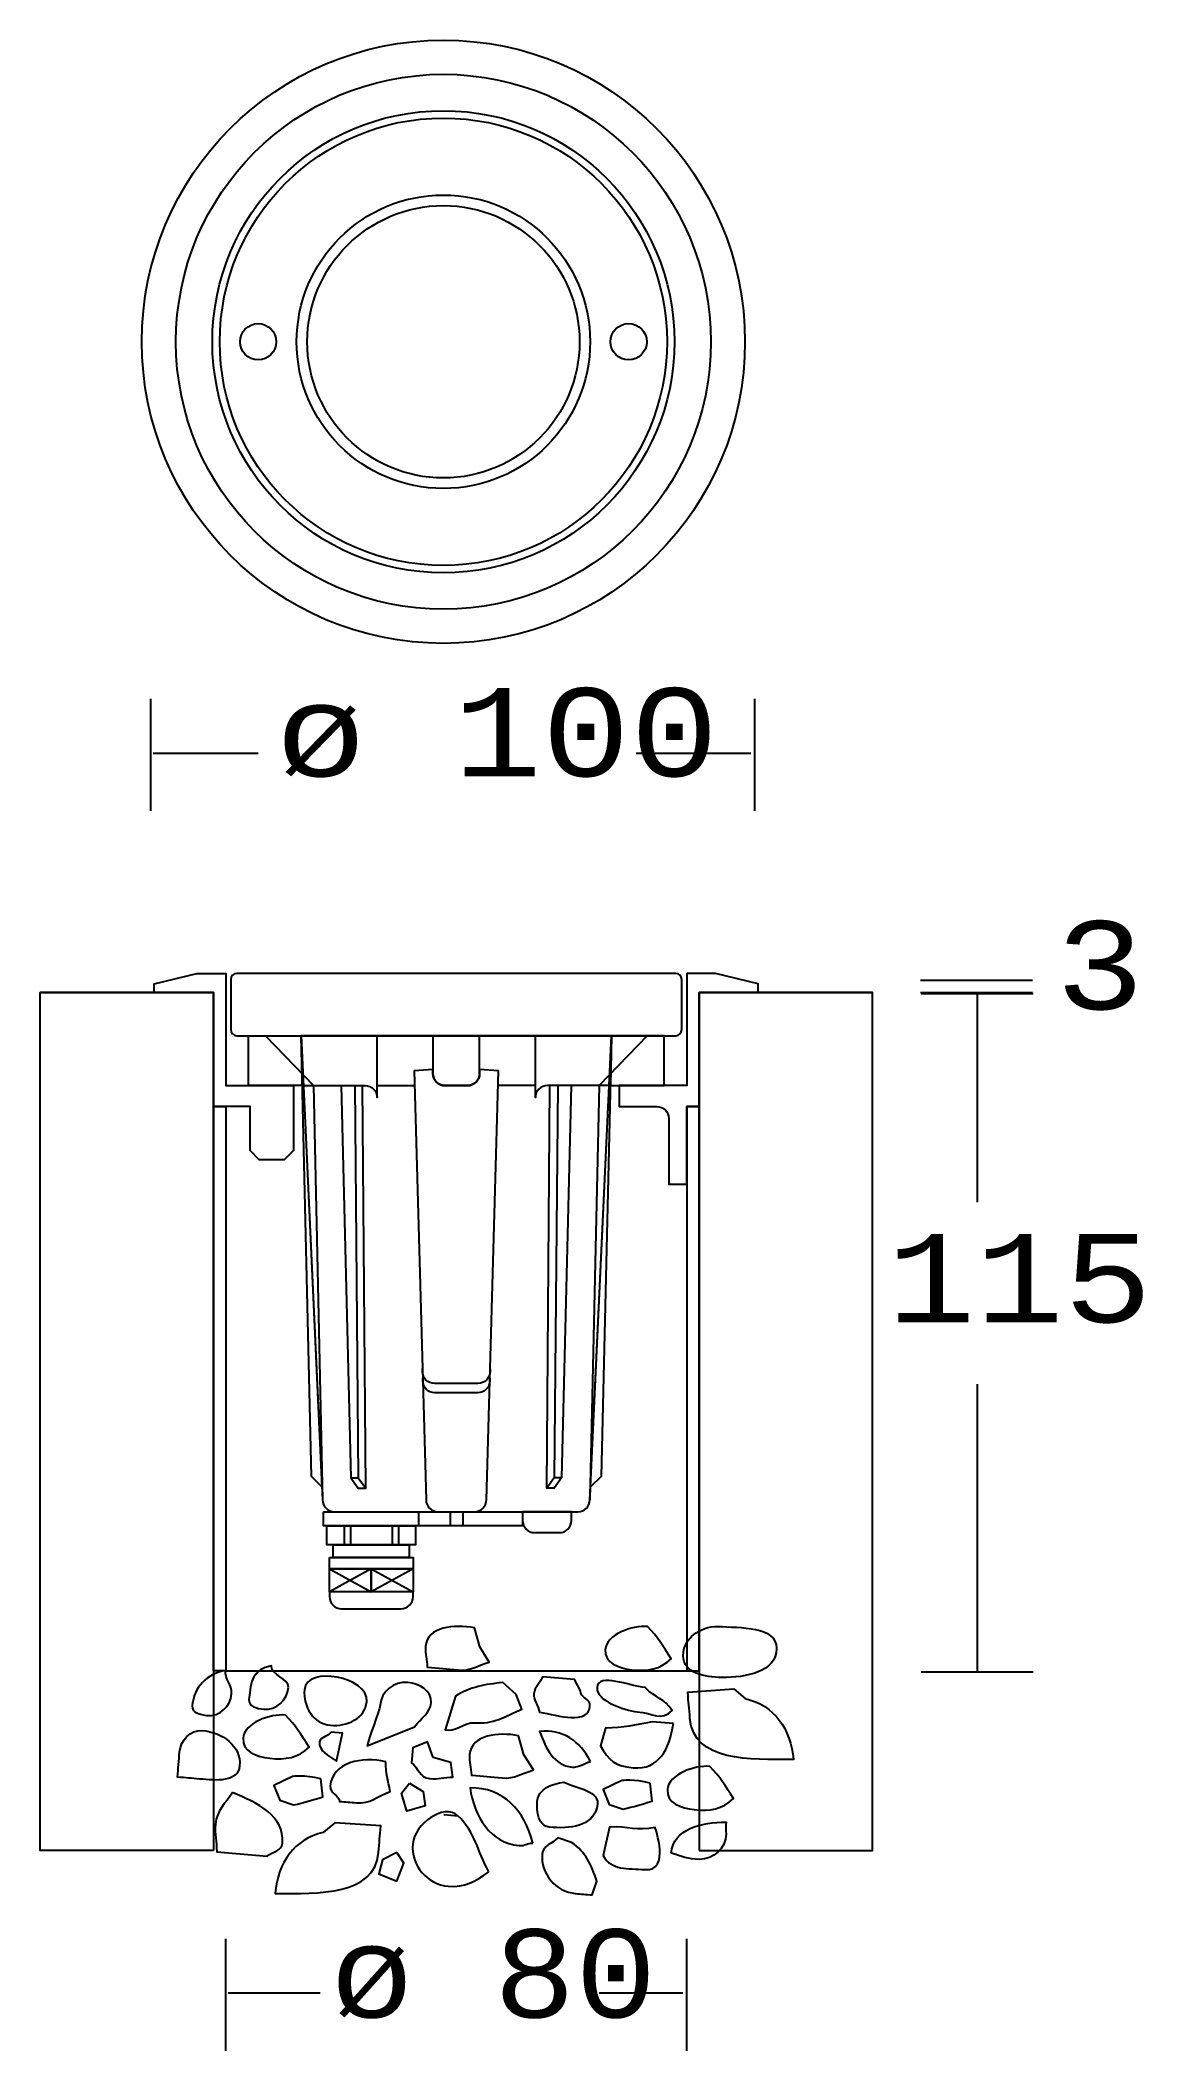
# Model space of a CAD drawing. Extents: x 57 to 151, y 52 to 222.
import ezdxf

# ---------------------------------------------------------------- set-up
doc = ezdxf.new("R2010")
doc.units = 0
doc.layers.add('LIVELLO_1', color=160, linetype='Continuous')
doc.styles.add('STD', font='txt')

# ---------------------------------------------------------------- blocks, each defined once
blk = doc.blocks.new('AI9-BLK3')
at = {"layer": 'LIVELLO_1', "color": 7}
for points in [[(-20.563603, -36.401912), (-35.278295, -36.401912), (-35.278295, 36.451177), (-20.563603, 36.451177)], [(20.670917, -36.401912), (35.385954, -36.401912), (35.385954, 36.451177), (20.670917, 36.451177)]]:
    blk.add_lwpolyline(points, close=True, dxfattribs=at)
blk = doc.blocks.new('AI9-BLK2')
at = {"layer": 'LIVELLO_1', "color": 7}
blk.add_line((-3.53, -4.58), (-2.33, -4.68), dxfattribs=at)
for points in [[(-6.45, -1.9), (-5.3, -2.61), (-5.11, -3.83), (-6.66, -4.3), (-7.13, -2.75)], [(-7.53, -7.8), (-8.74, -8.41), (-9.04, -9.61), (-7.53, -10.22), (-6.93, -8.71)]]:
    blk.add_lwpolyline(points, close=True, dxfattribs=at)
for points, knots in [([(-0.48, 9.66), (-0.48, 9.66), (0.32, 8.37), (0.32, 8.37), (-0.69, 8.08), (-1.26, 7.61), (-2.31, 7.7), (-3.36, 7.79), (-3.89, 7.84), (-4.94, 7.93), (-4.96, 8.61), (-5.15, 9.01), (-5.09, 9.68), (-4.94, 11.41), (-2.65, 11.59), (-0.94, 11.28), (-0.94, 11.28), (-0.48, 9.66), (-0.48, 9.66)], [0, 0, 0, 0, 1, 1, 1, 2, 2, 2, 3, 3, 3, 4, 4, 4, 5, 5, 5, 6, 6, 6, 6]), ([(13.77, 11.39), (14.66, 10.48), (15.08, 9.74), (15.78, 8.66), (14.82, 7.73), (13.79, 7.6), (12.44, 7.72), (11.35, 7.82), (10.07, 8.33), (10.17, 9.42), (10.28, 10.73), (12.46, 11.51), (13.77, 11.39)], [0, 0, 0, 0, 1, 1, 1, 2, 2, 2, 3, 3, 3, 4, 4, 4, 4]), ([(19.72, 11.4), (18.23, 11.4), (16.79, 10.4), (16.79, 8.9), (16.79, 7.46), (18.63, 7.06), (20.08, 7.06), (22.09, 7.06), (24.72, 7.5), (24.72, 9.52), (24.72, 11.45), (21.65, 11.27), (19.72, 11.4)], [0, 0, 0, 0, 1, 1, 1, 2, 2, 2, 3, 3, 3, 4, 4, 4, 4]), ([(-21.55, 5.68), (-21.65, 4.59), (-22.56, 3.74), (-23.65, 3.84), (-24.22, 3.89), (-24.95, 4.08), (-24.9, 4.65), (-24.76, 6.27), (-23.65, 7.36), (-22.08, 7.67), (-22.15, 6.88), (-21.48, 6.47), (-21.55, 5.68)], [0, 0, 0, 0, 1, 1, 1, 2, 2, 2, 3, 3, 3, 4, 4, 4, 4]), ([(-16.73, 6.22), (-16.82, 5.12), (-17.73, 4.28), (-18.83, 4.37), (-19.39, 4.42), (-20.13, 4.62), (-20.08, 5.19), (-19.93, 6.8), (-19.74, 7.74), (-18.17, 8.05), (-18.24, 7.26), (-16.66, 7), (-16.73, 6.22)], [0, 0, 0, 0, 1, 1, 1, 2, 2, 2, 3, 3, 3, 4, 4, 4, 4]), ([(-10.08, 5.02), (-10.21, 3.58), (-11.73, 2.88), (-13.17, 3.01), (-14.61, 3.13), (-15.49, 4.58), (-15.37, 6.02), (-15.19, 8.11), (-9.9, 7.12), (-10.08, 5.02)], [0, 0, 0, 0, 1, 1, 1, 2, 2, 2, 3, 3, 3, 3]), ([(8.08, 5.94), (8.03, 5.34), (8.93, 5.26), (8.88, 4.66), (8.73, 3.01), (6.23, 3.83), (4.59, 4.13), (4.49, 4.67), (4.07, 5.08), (4.12, 5.68), (4.18, 6.28), (4.66, 6.62), (4.85, 7.13), (4.85, 7.13), (7.56, 6.89), (7.56, 6.89), (7.56, 6.89), (8.08, 5.94), (8.08, 5.94)], [0, 0, 0, 0, 1, 1, 1, 2, 2, 2, 3, 3, 3, 4, 4, 4, 5, 5, 5, 6, 6, 6, 6]), ([(13.56, 6.2), (14.45, 5.29), (15.17, 5.32), (15.86, 4.25), (14.9, 3.32), (14.24, 4.04), (12.88, 4.16), (11.79, 4.26), (9.38, 5.11), (9.48, 6.2), (9.59, 7.51), (12.25, 6.32), (13.56, 6.2)], [0, 0, 0, 0, 1, 1, 1, 2, 2, 2, 3, 3, 3, 4, 4, 4, 4]), ([(-4.61, 4.94), (-4.7, 3.97), (-5.48, 3.66), (-6.01, 2.87), (-6.01, 2.87), (-10.03, 1.27), (-10.03, 1.27), (-9.98, 1.87), (-9, 4.11), (-8.95, 4.72), (-8.84, 5.92), (-7.79, 6.73), (-6.59, 6.63), (-5.61, 6.54), (-4.53, 5.92), (-4.61, 4.94)], [0, 0, 0, 0, 1, 1, 1, 2, 2, 2, 3, 3, 3, 4, 4, 4, 5, 5, 5, 5]), ([(2.61, 5.63), (2.61, 5.63), (3.1, 4.38), (3.1, 4.38), (1.69, 3.74), (0.64, 3.08), (-0.93, 3.22), (-1.68, 3.28), (-2.77, 2.35), (-3.43, 2.63), (-3.43, 2.63), (-2.55, 5.48), (-2.55, 5.48), (-1.27, 6.27), (-0.04, 6.47), (1.49, 6.64), (1.49, 6.64), (2.61, 5.63), (2.61, 5.63)], [0, 0, 0, 0, 1, 1, 1, 2, 2, 2, 3, 3, 3, 4, 4, 4, 5, 5, 5, 6, 6, 6, 6]), ([(21.09, 6.09), (21.09, 6.09), (17.18, 5.83), (17.18, 5.83), (17.25, 4.93), (17.3, 4.48), (17.37, 3.57), (17.7, -0.1), (22.45, 0.08), (26.15, 0.11), (25.93, 2.66), (24.53, 4.73), (22.07, 5.27), (22.07, 5.27), (21.09, 6.09), (21.09, 6.09)], [0, 0, 0, 0, 1, 1, 1, 2, 2, 2, 3, 3, 3, 4, 4, 4, 5, 5, 5, 5]), ([(-16.98, 3.87), (-16.09, 2.96), (-15.67, 2.22), (-14.97, 1.14), (-15.93, 0.21), (-16.96, 0.08), (-18.31, 0.2), (-19.4, 0.3), (-20.68, 0.81), (-20.58, 1.9), (-20.47, 3.21), (-18.29, 3.99), (-16.98, 3.87)], [0, 0, 0, 0, 1, 1, 1, 2, 2, 2, 3, 3, 3, 4, 4, 4, 4]), ([(-24.05, 2.56), (-25.05, 2.64), (-25.88, 1.75), (-25.97, 0.74), (-26.04, -0.09), (-26.08, -0.57), (-26.15, -1.4), (-25.41, -1.46), (-25.01, -1.5), (-24.27, -1.56), (-22.88, -1.69), (-21, -1.85), (-20.87, -0.45), (-20.73, 1.25), (-22.34, 2.41), (-24.05, 2.56)], [0, 0, 0, 0, 1, 1, 1, 2, 2, 2, 3, 3, 3, 4, 4, 4, 5, 5, 5, 5]), ([(-13.11, 2.42), (-13.11, 2.42), (-12.14, 2.33), (-12.14, 2.33), (-12.14, 2.33), (-12.65, -0.05), (-12.65, -0.05), (-13.28, 0.46), (-14.17, 0.77), (-14.09, 1.59), (-14.05, 2.04), (-13.3, 2.05), (-13.11, 2.42)], [0, 0, 0, 0, 1, 1, 1, 2, 2, 2, 3, 3, 3, 4, 4, 4, 4]), ([(3.27, 0.49), (3.27, 0.49), (4.07, -0.79), (4.07, -0.79), (3.06, -1.08), (2.49, -1.56), (1.44, -1.47), (0.39, -1.38), (-0.14, -1.33), (-1.19, -1.24), (-1.21, -0.56), (-1.4, -0.16), (-1.34, 0.51), (-1.19, 2.24), (1.1, 2.42), (2.81, 2.12), (2.81, 2.12), (3.27, 0.49), (3.27, 0.49)], [0, 0, 0, 0, 1, 1, 1, 2, 2, 2, 3, 3, 3, 4, 4, 4, 5, 5, 5, 6, 6, 6, 6]), ([(8.91, -0.08), (8.38, -0.18), (7.96, -0.6), (7.36, -0.54), (5.79, -0.41), (5.15, 1.01), (4.6, 2.49), (6.51, 2.71), (8.08, 1.66), (8.91, -0.08)], [0, 0, 0, 0, 1, 1, 1, 2, 2, 2, 3, 3, 3, 3]), ([(15.97, 3.15), (15.63, 0.98), (14.72, -0.79), (12.54, -0.6), (11.04, -0.47), (10.47, 0), (9.76, 1.27), (9.76, 1.27), (10.19, 2.75), (10.19, 2.75), (11.78, 2.83), (12.63, 2.99), (14.17, 3.31), (14.17, 3.31), (15.97, 3.15), (15.97, 3.15)], [0, 0, 0, 0, 1, 1, 1, 2, 2, 2, 3, 3, 3, 4, 4, 4, 5, 5, 5, 5]), ([(-8.46, -0.09), (-8.47, -1.07), (-8.3, -1.69), (-8.08, -2.62), (-9.25, -3.05), (-9.76, -3.68), (-10.96, -3.58), (-11.48, -3.53), (-11.86, -3.5), (-12.38, -3.46), (-12.41, -2.92), (-13.23, -2.77), (-13.18, -2.17), (-13, -0.15), (-10.46, 0.39), (-8.46, -0.09)], [0, 0, 0, 0, 1, 1, 1, 2, 2, 2, 3, 3, 3, 4, 4, 4, 5, 5, 5, 5]), ([(-4.43, 0.27), (-4.43, 0.27), (-2.95, -0.16), (-2.95, -0.16), (-2.95, -0.16), (-2.76, -1.39), (-2.76, -1.39), (-3.52, -1.4), (-3.98, -1.59), (-4.74, -1.52), (-5.56, -1.45), (-5.72, -0.61), (-6.28, -0.18), (-6.28, -0.18), (-6.17, 1.1), (-6.17, 1.1), (-6.17, 1.1), (-4.92, 1.6), (-4.92, 1.6), (-4.92, 1.6), (-4.43, 0.27), (-4.43, 0.27)], [0, 0, 0, 0, 1, 1, 1, 2, 2, 2, 3, 3, 3, 4, 4, 4, 5, 5, 5, 6, 6, 6, 7, 7, 7, 7]), ([(-13.98, -1.55), (-13.98, -1.55), (-13.81, -3.07), (-13.81, -3.07), (-14.75, -3.37), (-15.37, -3.54), (-16.3, -3.76), (-16.3, -3.76), (-17.47, -3.36), (-17.47, -3.36), (-17.47, -3.36), (-17.97, -2.11), (-17.97, -2.11), (-17.97, -2.11), (-16.39, -1.34), (-16.39, -1.34), (-16.39, -1.34), (-15.39, -1.2), (-13.98, -1.55)], [0, 0, 0, 0, 1, 1, 1, 2, 2, 2, 3, 3, 3, 4, 4, 4, 5, 5, 5, 6, 6, 6, 6]), ([(14, -1.9), (14, -1.9), (14.16, -3.43), (14.16, -3.43), (13.23, -3.73), (12.61, -3.9), (11.69, -4.12), (11.69, -4.12), (10.51, -3.71), (10.51, -3.71), (10.51, -3.71), (10.01, -2.46), (10.01, -2.46), (10.01, -2.46), (11.59, -1.69), (11.59, -1.69), (11.59, -1.69), (12.59, -1.55), (14, -1.9)], [0, 0, 0, 0, 1, 1, 1, 2, 2, 2, 3, 3, 3, 4, 4, 4, 5, 5, 5, 6, 6, 6, 6]), ([(19.06, -0.49), (19.95, -1.4), (20.37, -2.14), (21.06, -3.22), (20.1, -4.15), (19.08, -4.28), (17.73, -4.16), (16.63, -4.06), (15.36, -3.56), (15.45, -2.46), (15.57, -1.15), (17.75, -0.37), (19.06, -0.49)], [0, 0, 0, 0, 1, 1, 1, 2, 2, 2, 3, 3, 3, 4, 4, 4, 4]), ([(-21.47, -2.71), (-19.36, -3.57), (-17.03, -4.68), (-17.24, -7.01), (-17.29, -7.69), (-18.05, -7.7), (-18.54, -8.11), (-18.54, -8.11), (-22.82, -7.73), (-22.82, -7.73), (-22.82, -6.82), (-23, -6.28), (-22.92, -5.38), (-22.81, -4.18), (-22.09, -3.64), (-21.47, -2.71)], [0, 0, 0, 0, 1, 1, 1, 2, 2, 2, 3, 3, 3, 4, 4, 4, 5, 5, 5, 5]), ([(4.02, -7.01), (3.57, -6.97), (3.32, -7.25), (2.87, -7.21), (0.39, -6.99), (-0.92, -4.76), (-1.31, -2.31), (1.49, -2.25), (3.36, -4.23), (4.02, -7.01)], [0, 0, 0, 0, 1, 1, 1, 2, 2, 2, 3, 3, 3, 3]), ([(6.66, -1.82), (5.66, -1.96), (4.49, -2.39), (4.4, -3.44), (4.32, -4.34), (4.51, -5.57), (5.42, -5.65), (7.14, -5.8), (9.13, -5.6), (9.5, -3.89), (9.77, -2.55), (7.82, -2.38), (6.66, -1.82)], [0, 0, 0, 0, 1, 1, 1, 2, 2, 2, 3, 3, 3, 4, 4, 4, 4]), ([(0.28, -9.45), (-0.92, -10.25), (-1.73, -10.79), (-3.15, -10.66), (-4.96, -10.51), (-6.33, -8.87), (-6.17, -7.07), (-6.02, -5.34), (-3.52, -3.6), (-2.33, -4.68), (-0.86, -6.1), (-0.7, -7.63), (0.28, -9.45)], [0, 0, 0, 0, 1, 1, 1, 2, 2, 2, 3, 3, 3, 4, 4, 4, 4]), ([(-12.8, -5.28), (-12.8, -5.28), (-8.89, -5.54), (-8.89, -5.54), (-8.97, -6.45), (-9, -6.9), (-9.08, -7.8), (-9.41, -11.48), (-14.15, -11.29), (-17.86, -11.27), (-17.64, -8.72), (-16.24, -6.64), (-13.78, -6.1), (-13.78, -6.1), (-12.8, -5.28), (-12.8, -5.28)], [0, 0, 0, 0, 1, 1, 1, 2, 2, 2, 3, 3, 3, 4, 4, 4, 5, 5, 5, 5]), ([(7.32, -6.94), (8.54, -7.8), (8.98, -8.82), (9.46, -10.23), (9.46, -10.23), (9.05, -11.4), (9.05, -11.4), (8.53, -11.36), (8.15, -11.32), (7.63, -11.28), (5.97, -11.13), (4.67, -9.58), (4.82, -7.93), (4.88, -7.18), (5.65, -7.09), (6.15, -6.54), (6.15, -6.54), (7.32, -6.94), (7.32, -6.94)], [0, 0, 0, 0, 1, 1, 1, 2, 2, 2, 3, 3, 3, 4, 4, 4, 5, 5, 5, 6, 6, 6, 6]), ([(13.56, -9.25), (12.06, -9.12), (10.71, -9.34), (9.99, -8.06), (9.99, -8.06), (10.53, -5.64), (10.53, -5.64), (12.13, -5.55), (12.87, -6), (14.41, -5.68), (14.41, -5.68), (15.74, -9.44), (13.56, -9.25)], [0, 0, 0, 0, 1, 1, 1, 2, 2, 2, 3, 3, 3, 4, 4, 4, 4]), ([(15.78, -7.85), (16.65, -8.11), (17.23, -8.38), (18.15, -8.38), (19.37, -8.38), (20.43, -7.45), (20.43, -6.23), (20.43, -5.83), (20.38, -5.61), (20.43, -5.22), (18.36, -5.22), (15.95, -5.79), (15.78, -7.85)], [0, 0, 0, 0, 1, 1, 1, 2, 2, 2, 3, 3, 3, 4, 4, 4, 4])]:
    blk.add_open_spline(points, degree=3, knots=knots, dxfattribs=at)
blk = doc.blocks.new('AI9-BLK1')
at = {"layer": 'LIVELLO_1', "color": 7}
for p, q in [((-36.67, 19.81), (-36.67, 29.32)), ((14.62, 19.81), (14.62, 29.33)), ((-27.58, 24.7), (-36.49, 24.7)), ((14.28, 24.7), (4.53, 24.7)), ((28.68, 5.45), (38.19, 5.45)), ((-31.36, 4.4), (-46.08, 4.4)), ((9.87, 4.4), (24.59, 4.4)), ((28.68, 4.4), (38.19, 4.4)), ((28.73, 4.32), (38.24, 4.32)), ((33.48, 4.32), (33.48, -13.41)), ((-17.46, -3.51), (-14.31, -3.51)), ((-4.03, -3.51), (-7.18, -3.51)), ((33.48, -28.86), (33.48, -53.28)), ((-19.69, -36.81), (-19.07, -36.81)), ((-1.81, -36.81), (-2.42, -36.81)), ((-20.27, -40.9), (-20.27, -42.51)), ((-19.73, -40.9), (-19.73, -42.51)), ((-16.2, -40.9), (-16.2, -42.51)), ((-15.66, -40.9), (-15.66, -42.51)), ((-13.96, -39.7), (-13.96, -40.9)), ((-11.27, -39.7), (-11.27, -40.9)), ((-10.19, -39.7), (-10.19, -40.9)), ((-17.97, -44.55), (-21.51, -46.48)), ((-21.51, -44.55), (-17.97, -46.48)), ((-17.97, -44.55), (-14.42, -46.48)), ((-14.42, -44.55), (-17.97, -46.48)), ((-30.31, -53.2), (8.82, -53.2)), ((28.73, -53.28), (38.24, -53.28)), ((-30.31, -85.46), (-30.31, -75.95)), ((8.82, -85.46), (8.82, -75.95)), ((-22.29, -80.58), (-30.13, -80.58)), ((8.48, -80.58), (1.39, -80.58))]:
    blk.add_line(p, q, dxfattribs=at)
for points in [[(-31.36, 4.4), (-36.39, 4.4), (-36.39, 5.13), (-32.77, 6.01), (-30.31, 6.01), (-30.31, -3.51), (-24.58, -3.51), (-24.58, -9.03), (-25.35, -9.8), (-27.48, -9.8), (-28.25, -9.03), (-28.25, -5.28), (-31.36, -5.28)], [(-28.4, 0.73), (-23.93, 0.73), (-23.83, -3.51), (-28.4, -3.51)], [(-23.93, 0.73), (-22.15, -37.57), (-23.05, -36.7)], [(2.44, 0.73), (1.56, -36.7), (0.66, -37.57)], [(6.91, 0.73), (2.44, 0.73), (2.34, -3.51), (6.91, -3.51)], [(-31.36, -5.28), (-30.31, -5.28), (-30.31, -53.2), (-31.36, -53.2)], [(9.87, -5.28), (8.82, -5.28), (8.82, -53.2), (9.87, -53.2)], [(-22.02, -39.7), (-5.11, -39.7), (-5.11, -40.9), (-22.02, -40.9)], [(-21.73, -40.9), (-14.2, -40.9), (-14.2, -42.51), (-21.73, -42.51)], [(-21.2, -42.51), (-14.74, -42.51), (-14.74, -43.58), (-21.2, -43.58)], [(-21.51, -43.58), (-14.42, -43.58), (-14.42, -44.55), (-21.51, -44.55)], [(-21.51, -44.55), (-17.97, -44.55), (-17.97, -46.48), (-21.51, -46.48)], [(-17.97, -44.55), (-14.42, -44.55), (-14.42, -46.48), (-17.97, -46.48)]]:
    blk.add_lwpolyline(points, close=True, dxfattribs=at)
for points in [[(-26.95, 0.73), (-22.87, -3.51), (-22.1, -38.67)], [(5.46, 0.73), (1.38, -3.51), (0.6, -38.67)], [(-20.51, -3.51), (-19.69, -36.81), (-19.07, -37.7), (-18.43, -37.7), (-18.7, -3.51)], [(-19.37, -3.51), (-19.07, -36.81), (-18.43, -37.7)], [(-2.12, -3.51), (-2.42, -36.81), (-3.06, -37.7)], [(-0.98, -3.51), (-1.81, -36.81), (-2.43, -37.7), (-3.06, -37.7), (-2.79, -3.51)]]:
    blk.add_lwpolyline(points, dxfattribs=at)
for centre, radius in [((-11.84, 59.65), 25.61), ((-11.84, 59.65), 22.71), ((-11.84, 59.65), 19.62), ((-11.84, 59.65), 18.99), ((-11.84, 59.65), 12.46), ((-11.84, 59.65), 11.56), ((-27.57, 59.65), 1.54), ((3.89, 59.65), 1.54)]:
    blk.add_circle(centre, radius, dxfattribs=at)
for points, knots in [([(-29.38, 6.01), (-29.38, 6.01), (7.89, 6.01), (7.89, 6.01), (8.17, 6.01), (8.4, 5.79), (8.4, 5.5), (8.4, 5.5), (8.4, 1.24), (8.4, 1.24), (8.4, 0.96), (8.17, 0.73), (7.89, 0.73), (7.89, 0.73), (-29.38, 0.73), (-29.38, 0.73), (-29.67, 0.73), (-29.89, 0.96), (-29.89, 1.24), (-29.89, 1.24), (-29.89, 5.5), (-29.89, 5.5), (-29.89, 5.79), (-29.67, 6.01), (-29.38, 6.01)], [0, 0, 0, 0, 1, 1, 1, 2, 2, 2, 3, 3, 3, 4, 4, 4, 5, 5, 5, 6, 6, 6, 7, 7, 7, 8, 8, 8, 8]), ([(6.29, -5.28), (6.29, -5.28), (3.09, -5.28), (3.09, -5.28), (3.09, -5.28), (3.09, -3.51), (3.09, -3.51), (3.09, -3.51), (8.82, -3.51), (8.82, -3.51), (8.82, -3.51), (8.82, 6.01), (8.82, 6.01), (8.82, 6.01), (11.28, 6.01), (11.28, 6.01), (11.28, 6.01), (14.9, 5.13), (14.9, 5.13), (14.9, 5.13), (14.9, 4.4), (14.9, 4.4), (14.9, 4.4), (9.87, 4.4), (9.87, 4.4), (9.87, 4.4), (9.87, -5.28), (9.87, -5.28), (9.87, -5.28), (8.82, -5.28), (8.82, -5.28), (8.82, -5.28), (8.82, -11.87), (8.82, -11.87), (8.82, -11.87), (7.31, -11.87), (7.31, -11.87), (7.31, -11.87), (7.31, -6.31), (7.31, -6.31), (7.31, -5.74), (6.85, -5.28), (6.29, -5.28)], [0, 0, 0, 0, 1, 1, 1, 2, 2, 2, 3, 3, 3, 4, 4, 4, 5, 5, 5, 6, 6, 6, 7, 7, 7, 8, 8, 8, 9, 9, 9, 10, 10, 10, 11, 11, 11, 12, 12, 12, 13, 13, 13, 14, 14, 14, 14]), ([(-23.93, 0.73), (-23.93, 0.73), (-17.46, 0.73), (-17.46, 0.73), (-17.46, 0.73), (-17.46, -4.53), (-17.46, -4.53), (-17.46, -3.96), (-17.92, -3.5), (-18.49, -3.5), (-18.49, -3.5), (-23.83, -3.5), (-23.83, -3.5), (-23.83, -3.5), (-23.93, 0.73), (-23.93, 0.73)], [0, 0, 0, 0, 1, 1, 1, 2, 2, 2, 3, 3, 3, 4, 4, 4, 5, 5, 5, 5]), ([(-21.07, -39.7), (-21.64, -39.7), (-22.1, -39.24), (-22.1, -38.67), (-22.1, -38.67), (-23.93, 0.73), (-23.93, 0.73), (-23.93, 0.73), (2.44, 0.73), (2.44, 0.73), (2.44, 0.73), (0.6, -38.67), (0.6, -38.67), (0.6, -39.24), (0.14, -39.7), (-0.42, -39.7), (-0.42, -39.7), (-21.07, -39.7), (-21.07, -39.7)], [0, 0, 0, 0, 1, 1, 1, 2, 2, 2, 3, 3, 3, 4, 4, 4, 5, 5, 5, 6, 6, 6, 6]), ([(-8.76, 0.73), (-8.76, 0.73), (-8.76, -2.48), (-8.76, -2.48), (-8.76, -3.04), (-9.22, -3.51), (-9.79, -3.51), (-9.79, -3.51), (-11.7, -3.51), (-11.7, -3.51), (-12.27, -3.51), (-12.73, -3.04), (-12.73, -2.48), (-12.73, -2.48), (-12.73, 0.73), (-12.73, 0.73), (-12.73, 0.73), (-8.76, 0.73), (-8.76, 0.73)], [0, 0, 0, 0, 1, 1, 1, 2, 2, 2, 3, 3, 3, 4, 4, 4, 5, 5, 5, 6, 6, 6, 6]), ([(2.44, 0.73), (2.44, 0.73), (-4.03, 0.73), (-4.03, 0.73), (-4.03, 0.73), (-4.03, -4.53), (-4.03, -4.53), (-4.03, -3.96), (-3.57, -3.5), (-3, -3.5), (-3, -3.5), (2.34, -3.5), (2.34, -3.5), (2.34, -3.5), (2.44, 0.73), (2.44, 0.73)], [0, 0, 0, 0, 1, 1, 1, 2, 2, 2, 3, 3, 3, 4, 4, 4, 5, 5, 5, 5]), ([(-7.16, -2.26), (-7.16, -2.26), (-8.19, -38.67), (-8.19, -38.67), (-8.19, -39.24), (-8.65, -39.7), (-9.22, -39.7), (-9.22, -39.7), (-12.28, -39.7), (-12.28, -39.7), (-12.85, -39.7), (-13.31, -39.24), (-13.31, -38.67), (-13.31, -38.67), (-14.33, -2.26), (-14.33, -2.26), (-14.33, -2.26), (-12.73, -2.14), (-12.73, -2.14), (-12.73, -2.14), (-12.73, -2.48), (-12.73, -2.48), (-12.73, -3.04), (-12.27, -3.51), (-11.7, -3.51), (-11.7, -3.51), (-9.79, -3.51), (-9.79, -3.51), (-9.22, -3.51), (-8.76, -3.04), (-8.76, -2.48), (-8.76, -2.48), (-8.76, -2.14), (-8.76, -2.14), (-8.76, -2.14), (-7.16, -2.26), (-7.16, -2.26)], [0, 0, 0, 0, 1, 1, 1, 2, 2, 2, 3, 3, 3, 4, 4, 4, 5, 5, 5, 6, 6, 6, 7, 7, 7, 8, 8, 8, 9, 9, 9, 10, 10, 10, 11, 11, 11, 12, 12, 12, 12]), ([(-7.88, -27.58), (-7.88, -27.58), (-7.88, -27.79), (-7.88, -27.79), (-7.88, -28.35), (-8.34, -28.81), (-8.91, -28.81), (-8.91, -28.81), (-12.59, -28.81), (-12.59, -28.81), (-13.16, -28.81), (-13.62, -28.35), (-13.62, -27.79), (-13.62, -27.79), (-13.62, -27.53), (-13.62, -27.53)], [0, 0, 0, 0, 1, 1, 1, 2, 2, 2, 3, 3, 3, 4, 4, 4, 5, 5, 5, 5]), ([(-7.9, -28.36), (-7.9, -28.36), (-7.91, -28.57), (-7.91, -28.57), (-7.91, -29.14), (-8.34, -29.6), (-8.91, -29.6), (-8.91, -29.6), (-12.59, -29.6), (-12.59, -29.6), (-13.16, -29.6), (-13.59, -29.14), (-13.59, -28.57), (-13.59, -28.57), (-13.59, -28.32), (-13.59, -28.32)], [0, 0, 0, 0, 1, 1, 1, 2, 2, 2, 3, 3, 3, 4, 4, 4, 5, 5, 5, 5]), ([(-0.96, -39.7), (-0.96, -39.7), (-0.96, -40.44), (-0.96, -40.44), (-0.96, -41.01), (-1.42, -41.47), (-1.98, -41.47), (-1.98, -41.47), (-4.08, -41.47), (-4.08, -41.47), (-4.65, -41.47), (-5.11, -41.01), (-5.11, -40.44), (-5.11, -40.44), (-5.11, -39.7), (-5.11, -39.7), (-5.11, -39.7), (-0.96, -39.7), (-0.96, -39.7)], [0, 0, 0, 0, 1, 1, 1, 2, 2, 2, 3, 3, 3, 4, 4, 4, 5, 5, 5, 6, 6, 6, 6]), ([(-14.42, -46.48), (-14.42, -46.48), (-14.42, -46.9), (-14.42, -46.9), (-14.42, -47.47), (-14.89, -47.93), (-15.45, -47.93), (-15.45, -47.93), (-20.48, -47.93), (-20.48, -47.93), (-21.05, -47.93), (-21.51, -47.47), (-21.51, -46.9), (-21.51, -46.9), (-21.51, -46.48), (-21.51, -46.48), (-21.51, -46.48), (-14.42, -46.48), (-14.42, -46.48)], [0, 0, 0, 0, 1, 1, 1, 2, 2, 2, 3, 3, 3, 4, 4, 4, 5, 5, 5, 6, 6, 6, 6])]:
    blk.add_open_spline(points, degree=3, knots=knots, dxfattribs=at)
for name, p in [('AI9-BLK3', (-10.8, -32.05)), ('AI9-BLK2', (-8.27, -60.83))]:
    blk.add_blockref(name, p, dxfattribs=at)
at = {"layer": 'LIVELLO_1', "color": 7, "char_height": 7.4896, "attachment_point": 1, "style": 'STD'}
for s, insert in [('\\fCourier|b0|i0;\\H7.4896;\\C7;ø 100', (-26, 30.24)), ('\\fCourier|b0|i0;\\H7.4896;\\C7;3', (40.15, 10.46)), ('\\fCourier|b0|i0;\\H7.4896;\\C7;115', (25.83, -16.12)), ('\\fCourier|b0|i0;\\H7.4896;\\W0.92;\\C7;ø 80', (-21.36, -75.15))]:
    blk.add_mtext(s, dxfattribs=dict(at, insert=insert))

msp = doc.modelspace()

# ---------------------------------------------------------------- block references
at = {"layer": 'LIVELLO_1', "color": 7}
msp.add_blockref('AI9-BLK1', (103.390072, 137.041592), dxfattribs=at)

doc.saveas('drawing.dxf')
